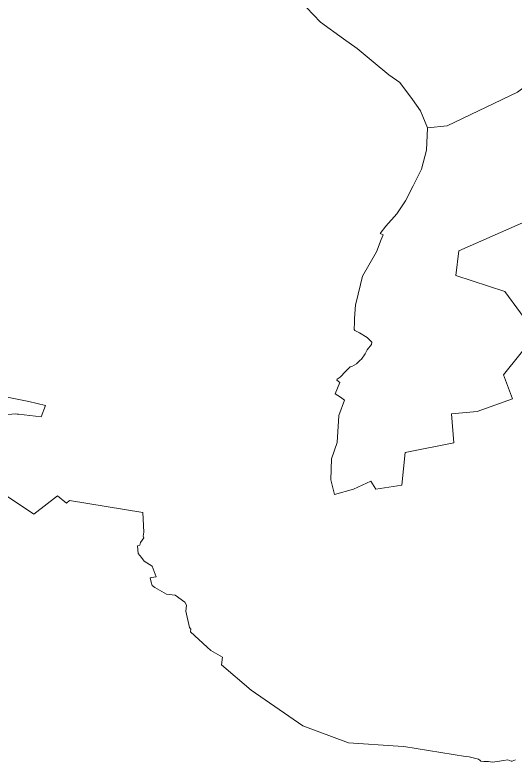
# Model space of a CAD drawing. Header units: metres. Extents: x 543340 to 549474, y 1840490 to 1845220.
# Drawn here: x 545471 to 545981, y 1841883 to 1842643 of the extents above; entities that cross this region are included whole.
import ezdxf

# ---------------------------------------------------------------- set-up
doc = ezdxf.new("R2010")
doc.units = ezdxf.units.M
doc.header["$MEASUREMENT"] = 0
doc.layers.add('Level 10', color=7, linetype='Continuous', lineweight=0)

msp = doc.modelspace()

# ---------------------------------------------------------------- linework, layer by layer
at = {"layer": 'Level 10', "color": 7, "lineweight": 0, "flags": 128}
for points in [[(545891.55, 1842528.63), (545911.5, 1842530.5), (545983.24, 1842564.83), (546006.65, 1842582.31), (546002.26, 1842605.24), (545994.32, 1842633.06), (545991.94, 1842664.06), (545999.09, 1842701.41), (546003.06, 1842748.31), (546003.06, 1842839.71), (545996.08, 1842882.37)], [(545768.41, 1842651.01), (545782.56, 1842636.03), (545805.93, 1842618.96), (545820.11, 1842609.33), (545836.15, 1842595.74), (545852.34, 1842582.33), (545863.53, 1842574.5), (545876.29, 1842557.42), (545884.54, 1842545.98), (545891.55, 1842528.63)], [(545891.55, 1842528.63), (545890.55, 1842505.93), (545885.37, 1842486.61), (545876.9, 1842469.5), (545869.17, 1842454.25), (545860.36, 1842441.09), (545849.03, 1842428.6), (545843.44, 1842420.95), (545846.5, 1842419.74), (545844.53, 1842414.75), (545839.57, 1842402.21), (545825.36, 1842377.7), (545818.93, 1842350.78), (545818.39, 1842348.53), (545817.42, 1842334.36), (545817.38, 1842330.67), (545816.94, 1842323.22), (545817.49, 1842322.12), (545819.76, 1842321.36), (545822.41, 1842319.99), (545830.29, 1842314.98), (545834.77, 1842310.33), (545834.64, 1842308.09), (545830.05, 1842302.73), (545828.16, 1842298.38), (545824.46, 1842293.17), (545822.68, 1842291.78), (545819.47, 1842288.37), (545814.58, 1842285.5), (545813.03, 1842285.3), (545811.22, 1842283.7), (545809.5, 1842281.74), (545808.05, 1842280.6), (545802.75, 1842274.84), (545799.57, 1842272.6), (545799.19, 1842271.58), (545802.44, 1842269.18), (545797.64, 1842257.65), (545802.92, 1842254.33), (545807.01, 1842251.39), (545801.38, 1842235.69), (545799.6, 1842208.1), (545793.97, 1842191.7), (545793.03, 1842170.26), (545796.74, 1842155.22), (545816.4, 1842160.62), (545833.98, 1842168.99), (545838.89, 1842160.79), (545865.52, 1842164.81), (545868.96, 1842197.99), (545918.6, 1842208), (545916.06, 1842237.31), (545942.32, 1842239.69), (545978.23, 1842252.58), (545969.17, 1842277.15), (546002.32, 1842318.48), (545970.38, 1842361.94), (545920.57, 1842378.11), (545923.59, 1842403.2), (546000, 1842436.81)], [(545456.67, 1842255.8), (545485.53, 1842249.83), (545502.58, 1842245.95), (545498.19, 1842234.48), (545475.07, 1842237.12), (545473.68, 1842237.26), (545472.35, 1842237.57), (545464.38, 1842236.81)], [(545463.93, 1842153.18), (545490.81, 1842135.46), (545514.76, 1842153.82), (545524.14, 1842146.66), (545527.02, 1842149.2), (545601.69, 1842136.94), (545602.84, 1842117.04), (545601.94, 1842112.94), (545602.91, 1842111.35), (545599.41, 1842106.41), (545598.71, 1842103.64), (545596.36, 1842103.1), (545596.9, 1842095.17), (545600.35, 1842091.05), (545603.22, 1842087.58), (545611.26, 1842082.27), (545615.34, 1842071.59), (545610.51, 1842070.86), (545609.11, 1842070.63), (545610.12, 1842066.26), (545611.33, 1842062.85), (545613.84, 1842060.66), (545625.7, 1842053.82), (545634.69, 1842052.75), (545644.63, 1842045.62), (545646.07, 1842042.65), (545645.56, 1842036.44), (545649.12, 1842020.08), (545650.53, 1842018.17), (545650.38, 1842015.58), (545667.4, 1842000), (545670.98, 1841996.72), (545682.75, 1841989.62), (545682, 1841981.84), (545711.89, 1841956.3), (545764.69, 1841919.95), (545811.2, 1841902.51), (545861.8, 1841899.25), (545867.59, 1841898.88), (545930.36, 1841888.54), (545934.01, 1841888.25), (545943.56, 1841885.82), (545945.24, 1841884.56), (545946.06, 1841883.94), (545949.01, 1841883.55), (545953.68, 1841883.52), (545957.71, 1841883.01), (545964.8, 1841883.91), (545968.89, 1841884.58), (545973.56, 1841885.19), (545976.82, 1841884.02), (545977.4, 1841883.81), (545977.98, 1841884.03), (545981.18, 1841885.23)]]:
    msp.add_lwpolyline(points, dxfattribs=at)

doc.saveas('drawing.dxf')
